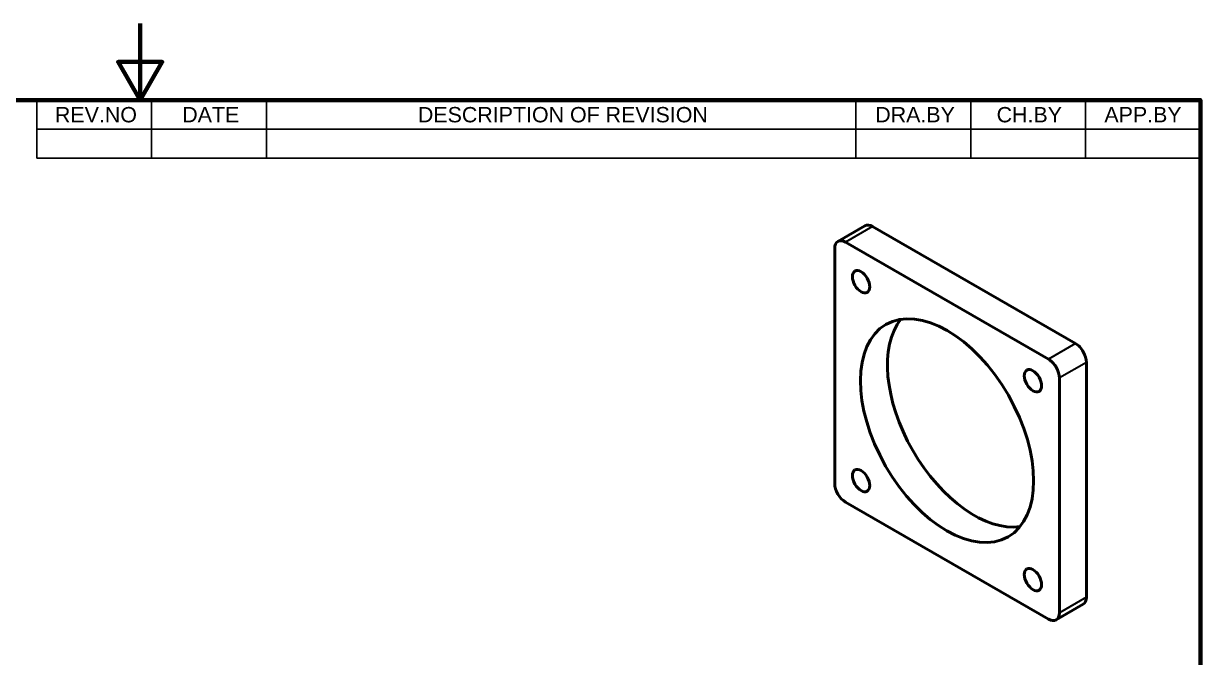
# Model space of a CAD drawing. Header units: millimetres. Extents: x 0 to 297, y 0 to 210.
# Drawn here: x 133.3 to 287, y 127.2 to 210 of the extents above; entities that cross this region are included whole.
import ezdxf

# ---------------------------------------------------------------- set-up
doc = ezdxf.new("R2010")
doc.units = ezdxf.units.MM
doc.layers.get('0').update_dxf_attribs({"lineweight": 25})
for name, color, linetype, lineweight in [('가시적인 것(ISO)', 7, 'Continuous', 50), ('경계(ISO)', 7, 'Continuous', 70), ('기호(ISO)', 7, 'Continuous', 25)]:
    doc.layers.add(name, color=color, linetype=linetype, lineweight=lineweight)
doc.layers.add('가시적인 좁은 것(ISO)', color=1, linetype='Continuous', lineweight=35, true_color=0xff0000)
doc.styles.add('주 문자 (JIS)', font='arial.ttf')

# ---------------------------------------------------------------- blocks, each defined once
blk = doc.blocks.new('경계 Default Border')
at = {"layer": '경계(ISO)', "flags": 128}
for points in [[(148.5000038146973, 210), (148.5000038146973, 200), (145.6132507324219, 205), (151.3867473602295, 205), (148.5000038146973, 200)], [(10, 10), (10, 200), (287.0000076293945, 200), (287.0000076293945, 10), (10, 10)]]:
    blk.add_lwpolyline(points, dxfattribs=at)
blk = doc.blocks.new('리비전 내역')
at = {"layer": '기호(ISO)'}
for p, q in [((135.0000076293945, 200), (287.0000076293945, 200)), ((135.0000076293945, 200), (135.0000076293945, 196.2199999701977)), ((150.0000076293945, 200), (150.0000076293945, 196.2199999701977)), ((165.0000076293945, 200), (165.0000076293945, 196.2199999701977)), ((242.0000076293945, 200), (242.0000076293945, 196.2199999701977)), ((257.0000076293945, 200), (257.0000076293945, 196.2199999701977)), ((272.0000076293945, 200), (272.0000076293945, 196.2199999701977)), ((287.0000076293945, 200), (287.0000076293945, 196.2199999701977)), ((135.0000076293945, 196.2199999701977), (287.0000076293945, 196.2199999701977)), ((135.0000076293945, 196.2199999701977), (135.0000076293945, 192.4399999403954)), ((150.0000076293945, 196.2199999701977), (150.0000076293945, 192.4399999403954)), ((165.0000076293945, 196.2199999701977), (165.0000076293945, 192.4399999403954)), ((242.0000076293945, 196.2199999701977), (242.0000076293945, 192.4399999403954)), ((257.0000076293945, 196.2199999701977), (257.0000076293945, 192.4399999403954)), ((272.0000076293945, 196.2199999701977), (272.0000076293945, 192.4399999403954)), ((287.0000076293945, 196.2199999701977), (287.0000076293945, 192.4399999403954)), ((135.0000076293945, 192.4399999403954), (287.0000076293945, 192.4399999403954))]:
    blk.add_line(p, q, dxfattribs=at)
at = {"layer": '기호(ISO)', "color": 7, "char_height": 2.000000029802322, "attachment_point": 7, "style": '주 문자 (JIS)'}
for s, insert in [('REV.NO', (137.372938902356, 197.0757012061216)), ('DATE', (153.9984740421457, 197.1099999701977)), ('DESCRIPTION OF REVISION', (184.7820111319703, 197.0757012061216)), ('DRA.BY', (244.5228642031831, 197.1099999701977)), ('CH.BY', (260.3750287854367, 197.0757012061216)), ('APP.BY', (274.4480271798707, 197.1099999701977))]:
    blk.add_mtext(s, dxfattribs=dict(at, insert=insert))

msp = doc.modelspace()

# ---------------------------------------------------------------- linework, layer by layer
at = {"layer": '가시적인 것(ISO)'}
for p, q in [((243.174302715456, 183.5845529526458), (239.6387688095237, 181.5485743836838)), ((244.1723671386248, 183.4864803300405), (270.6888714331243, 168.2166410628302)), ((267.1533375271921, 166.1806624938682), (240.6368332326926, 181.4505017610785)), ((239.2226196703193, 180.629798938978), (239.2226196703193, 149.9717817573827)), ((272.1030849954976, 165.7671553855606), (272.1030849954976, 135.1091382039653)), ((268.5675510895654, 133.0731596350034), (268.5675510895654, 163.7311768165986)), ((240.6368332326926, 147.5222960801131), (267.1533375271921, 132.2524568129028)), ((271.6869358562931, 134.1903627592595), (268.1514019503609, 132.1543841902976))]:
    msp.add_line(p, q, dxfattribs=at)
for centre, major_axis, ratio, start_param, end_param in [((244.1723671386248, 181.8513860803554), (-0.9980644231688076, 1.733166872290326), 0.5780931159158106, 5.499720852204984, 6.283185307179532), ((240.6368332326926, 179.8154075113934), (-0.9980644231688174, 1.733166872290363), 0.5780931159158107, 5.499720852205023, 7.070517178999916), ((257.4306192858745, 158.8874578559526), (-7.984515385350483, 13.8653349783228), 0.5780931159158106, 0.2223730012747733, 2.919219652315018), ((270.6888714331243, 166.5815468131451), (0.9980644231686985, -1.733166872290395), 0.5780931159158107, 0.7873318718205526, 2.358128198615477), ((267.1533375271921, 164.5455682441832), (-0.9980644231689053, 1.733166872290276), 0.5780931159158107, 3.928924525409872, 5.499720852204774), ((240.6368332326926, 149.1573903297982), (0.9980644231689256, -1.733166872290311), 0.5780931159158106, 3.928924525409887, 5.499720852204774), ((270.6888714331243, 135.9235296315499), (0.9980644231688165, -1.733166872290362), 0.5780931159158104, 0, 0.7873318718203297), ((267.153337527192, 133.8875510625879), (0.9980644231688118, -1.733166872290353), 0.5780931159158106, 5.499720852205023, 7.070517178999916)]:
    msp.add_ellipse(centre, major_axis=major_axis, ratio=ratio, start_param=start_param, end_param=end_param, dxfattribs=at)
for centre, major_axis, ratio in [((242.6697652286042, 176.2942718503183), (-0.7984515385350479, 1.386533497832279), 0.5780931159158107), ((253.8950853799423, 156.8514792869907), (-7.984515385350481, 13.8653349783228), 0.5780931159158106), ((265.1204055312804, 163.3658079374136), (-0.7984515385350479, 1.386533497832279), 0.5780931159158107), ((242.6697652286042, 150.3371506365677), (-0.7984515385350479, 1.386533497832279), 0.5780931159158107), ((265.1204055312804, 137.408686723663), (-0.7984515385350479, 1.386533497832279), 0.5780931159158107)]:
    msp.add_ellipse(centre, major_axis=major_axis, ratio=ratio, dxfattribs=at)
at = {"layer": '가시적인 좁은 것(ISO)'}
for p, q in [((244.1723671386248, 183.4864803300405), (240.6368332326926, 181.4505017610785)), ((270.6888714331243, 168.2166410628302), (267.1533375271921, 166.1806624938682)), ((272.1030849954976, 165.7671553855606), (268.5675510895654, 163.7311768165986)), ((272.1030849954976, 135.1091382039653), (268.5675510895654, 133.0731596350034))]:
    msp.add_line(p, q, dxfattribs=at)

# ---------------------------------------------------------------- block references
msp.add_blockref('경계 Default Border', (0, 0))
at = {"layer": '기호(ISO)'}
msp.add_blockref('리비전 내역', (0, 0), dxfattribs=at)

doc.saveas('drawing.dxf')
